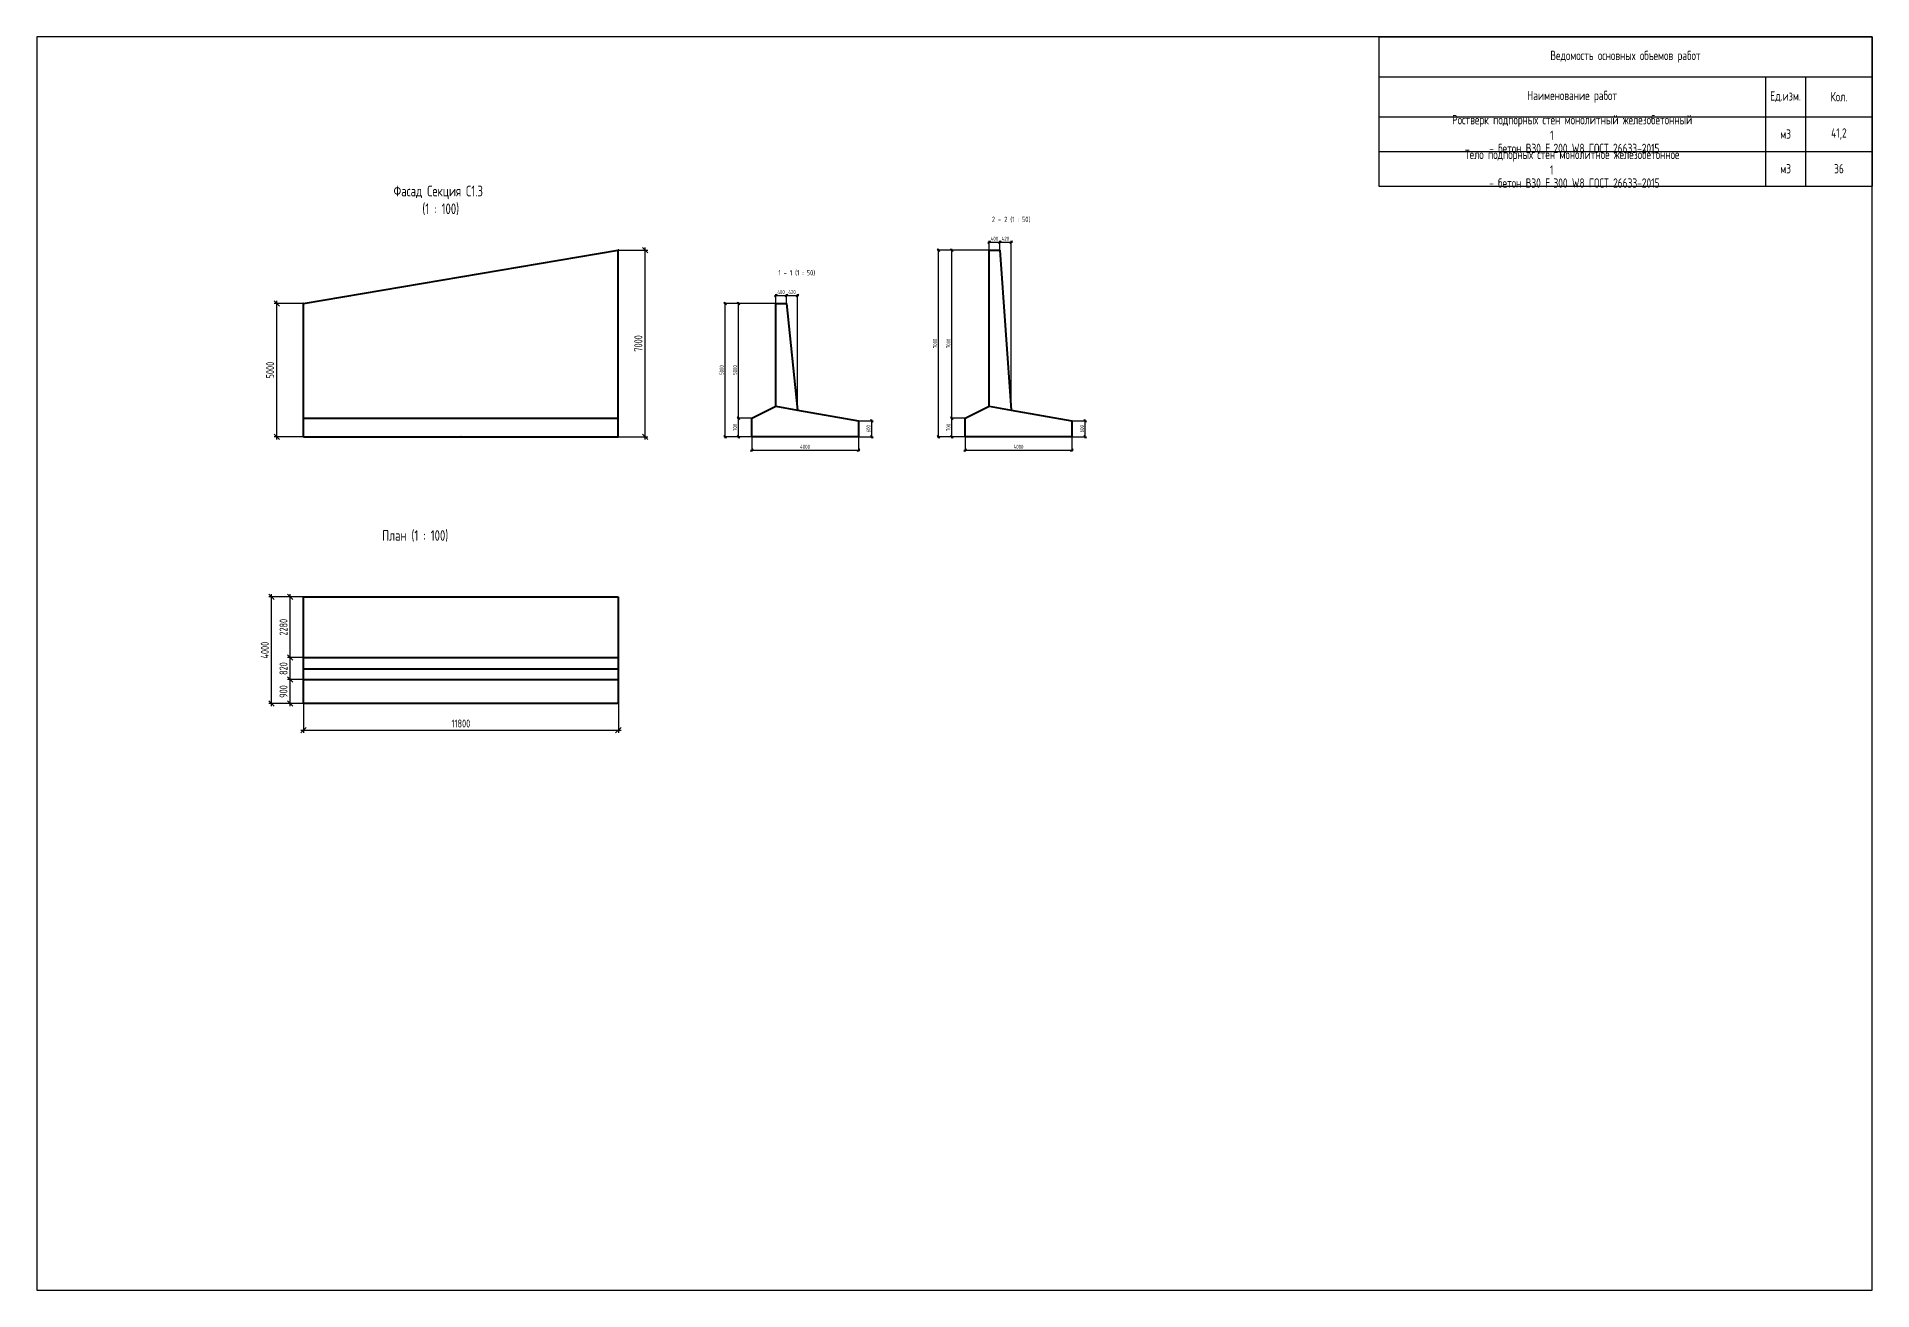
# Model space of a CAD drawing. Header units: millimetres. Extents: x -5073 to 941857, y -2035460 to 62336.
# Drawn here: x 873057 to 941857, y -31800 to 15200 of the extents above; entities that cross this region are included whole.
import ezdxf
from ezdxf.enums import TextEntityAlignment as Align

# ---------------------------------------------------------------- set-up
doc = ezdxf.new("R2010")
doc.units = ezdxf.units.MM
doc.layers.add('Contur', color=40, linetype='Continuous', lineweight=40)
doc.layers.add('Notes', color=1, linetype='Continuous', plot=False)
for name, color, linetype in [('Size', 142, 'Continuous'), ('T_Border', 9, 'Continuous'), ('Text_B', 11, 'Continuous')]:
    doc.layers.add(name, color=color, linetype=linetype)
doc.styles.add('RS 0.7', font='romans.shx', dxfattribs={"width": 0.7})
doc.styles.add('RS0.7', font='romans.shx', dxfattribs={"width": 0.7})
doc.dimstyles.new('LIN100', dxfattribs={"dimscale": 100, "dimtxt": 3, "dimasz": 2, "dimexe": 1, "dimexo": 0, "dimgap": 1, "dimtad": 1, "dimdec": 1, "dimrnd": 1, "dimzin": 9, "dimdsep": 46, "dimtxsty": 'RS0.7', "dimblk1": 'OBLIQUE', "dimblk2": 'OBLIQUE', "dimsah": 1, "dimcen": 2, "dimdle": 1, "dimclrd": 256, "dimclre": 256, "dimclrt": 7, "dimazin": 2, "dimtfac": 2.5, "dimtdec": 1, "dimtmove": 0, "dimatfit": 3, "dimfxl": 1, "dimtolj": 1, "dimtzin": 12, "dimlwd": -1, "dimlwe": -1, "dimarcsym": 0})
doc.dimstyles.new('LIN50', dxfattribs={"dimscale": 50, "dimtxt": 3, "dimasz": 2, "dimexe": 1, "dimexo": 0, "dimgap": 1, "dimtad": 1, "dimdec": 1, "dimrnd": 1, "dimzin": 9, "dimdsep": 46, "dimtxsty": 'RS0.7', "dimblk1": 'OBLIQUE', "dimblk2": 'OBLIQUE', "dimsah": 1, "dimcen": 2, "dimdle": 1, "dimclrd": 256, "dimclre": 256, "dimclrt": 7, "dimazin": 2, "dimtfac": 2.5, "dimtdec": 1, "dimtmove": 0, "dimatfit": 3, "dimfxl": 1, "dimtolj": 1, "dimtzin": 12, "dimlwd": -1, "dimlwe": -1, "dimarcsym": 0})

# ---------------------------------------------------------------- blocks, each defined once
blk = doc.blocks.new('_Oblique')
at = {"color": 0, "lineweight": -2}
blk.add_line((-0.5, -0.5), (0.5, 0.5), dxfattribs=at)
blk = doc.blocks.new('*D543')
at = {"layer": 'Defpoints', "color": 0, "transparency": 16777216}
for p in [(882057, 5200), (883057, 5200), (883057, 200)]:
    blk.add_point(p, dxfattribs=at)
at = {"layer": 'Size', "transparency": 16777216}
for p, q in [((883057, 5200), (881957, 5200)), ((882057, 100), (882057, 5300)), ((883057, 200), (881957, 200))]:
    blk.add_line(p, q, dxfattribs=at)
at = {"layer": 'Size', "transparency": 16777216, "xscale": 200, "yscale": 200, "zscale": 200}
for p, rotation in [((882057, 5200), 90), ((882057, 200), 270)]:
    blk.add_blockref('_Oblique', p, dxfattribs=dict(at, rotation=rotation))
at = {"layer": 'Size', "color": 7, "transparency": 16777216, "insert": (881807, 2700), "char_height": 300, "attachment_point": 5, "rotation": 90, "style": 'RS0.7'}
blk.add_mtext('\\A1;5000', dxfattribs=at)
blk = doc.blocks.new('*D544')
at = {"layer": 'Defpoints', "color": 0, "transparency": 16777216}
for p in [(894857, 7200), (895857, 7200), (894857, 200)]:
    blk.add_point(p, dxfattribs=at)
at = {"layer": 'Size', "transparency": 16777216}
for p, q in [((894857, 7200), (895957, 7200)), ((895857, 100), (895857, 7300)), ((894857, 200), (895957, 200))]:
    blk.add_line(p, q, dxfattribs=at)
at = {"layer": 'Size', "transparency": 16777216, "xscale": 200, "yscale": 200, "zscale": 200}
for p, rotation in [((895857, 7200), 90), ((895857, 200), 270)]:
    blk.add_blockref('_Oblique', p, dxfattribs=dict(at, rotation=rotation))
at = {"layer": 'Size', "color": 7, "transparency": 16777216, "insert": (895607, 3700), "char_height": 300, "attachment_point": 5, "rotation": 90, "style": 'RS0.7'}
blk.add_mtext('\\A1;7000', dxfattribs=at)
blk = doc.blocks.new('*D545')
at = {"layer": 'Defpoints', "color": 0, "transparency": 16777216}
for p in [(883057, -9800), (894857, -9800), (894857, -10800)]:
    blk.add_point(p, dxfattribs=at)
at = {"layer": 'Size', "transparency": 16777216}
for p, q in [((883057, -9800), (883057, -10900)), ((894857, -9800), (894857, -10900)), ((882957, -10800), (894957, -10800))]:
    blk.add_line(p, q, dxfattribs=at)
at = {"layer": 'Size', "transparency": 16777216, "xscale": 200, "yscale": 200, "zscale": 200, "rotation": 180}
blk.add_blockref('_Oblique', (883057, -10800), dxfattribs=at)
at = {"layer": 'Size', "transparency": 16777216, "xscale": 200, "yscale": 200, "zscale": 200}
blk.add_blockref('_Oblique', (894857, -10800), dxfattribs=at)
at = {"layer": 'Size', "color": 7, "transparency": 16777216, "insert": (888957, -10550), "char_height": 300, "attachment_point": 5, "style": 'RS0.7'}
blk.add_mtext('\\A1;11800', dxfattribs=at)
blk = doc.blocks.new('*D546')
at = {"layer": 'Defpoints', "color": 0, "transparency": 16777216}
for p in [(881857, -5800), (883057, -5800), (883057, -9800)]:
    blk.add_point(p, dxfattribs=at)
at = {"layer": 'Size', "transparency": 16777216}
for p, q in [((883057, -5800), (881757, -5800)), ((881857, -9900), (881857, -5700)), ((883057, -9800), (881757, -9800))]:
    blk.add_line(p, q, dxfattribs=at)
at = {"layer": 'Size', "transparency": 16777216, "xscale": 200, "yscale": 200, "zscale": 200}
for p, rotation in [((881857, -5800), 90), ((881857, -9800), 270)]:
    blk.add_blockref('_Oblique', p, dxfattribs=dict(at, rotation=rotation))
at = {"layer": 'Size', "color": 7, "transparency": 16777216, "insert": (881607, -7800), "char_height": 300, "attachment_point": 5, "rotation": 90, "style": 'RS0.7'}
blk.add_mtext('\\A1;4000', dxfattribs=at)
blk = doc.blocks.new('*D547')
at = {"layer": 'Defpoints', "color": 0, "transparency": 16777216}
for p in [(882557, -8900), (883057, -8900), (883057, -9800)]:
    blk.add_point(p, dxfattribs=at)
at = {"layer": 'Size', "transparency": 16777216}
for p, q in [((883057, -8900), (882457, -8900)), ((882557, -9900), (882557, -8800)), ((883057, -9800), (882457, -9800))]:
    blk.add_line(p, q, dxfattribs=at)
at = {"layer": 'Size', "transparency": 16777216, "xscale": 200, "yscale": 200, "zscale": 200}
for p, rotation in [((882557, -8900), 90), ((882557, -9800), 270)]:
    blk.add_blockref('_Oblique', p, dxfattribs=dict(at, rotation=rotation))
at = {"layer": 'Size', "color": 7, "transparency": 16777216, "insert": (882307, -9350), "char_height": 300, "attachment_point": 5, "rotation": 90, "style": 'RS0.7'}
blk.add_mtext('\\A1;900', dxfattribs=at)
blk = doc.blocks.new('*D548')
at = {"layer": 'Defpoints', "color": 0, "transparency": 16777216}
for p in [(882557, -8080), (883057, -8080), (883057, -8900)]:
    blk.add_point(p, dxfattribs=at)
at = {"layer": 'Size', "transparency": 16777216}
for p, q in [((883057, -8080), (882457, -8080)), ((882557, -9000), (882557, -7980)), ((883057, -8900), (882457, -8900))]:
    blk.add_line(p, q, dxfattribs=at)
at = {"layer": 'Size', "transparency": 16777216, "xscale": 200, "yscale": 200, "zscale": 200}
for p, rotation in [((882557, -8080), 90), ((882557, -8900), 270)]:
    blk.add_blockref('_Oblique', p, dxfattribs=dict(at, rotation=rotation))
at = {"layer": 'Size', "color": 7, "transparency": 16777216, "insert": (882307, -8490), "char_height": 300, "attachment_point": 5, "rotation": 90, "style": 'RS0.7'}
blk.add_mtext('\\A1;820', dxfattribs=at)
blk = doc.blocks.new('*D549')
at = {"layer": 'Defpoints', "color": 0, "transparency": 16777216}
for p in [(882557, -5800), (883057, -5800), (883057, -8080)]:
    blk.add_point(p, dxfattribs=at)
at = {"layer": 'Size', "transparency": 16777216}
for p, q in [((883057, -5800), (882457, -5800)), ((882557, -8180), (882557, -5700)), ((883057, -8080), (882457, -8080))]:
    blk.add_line(p, q, dxfattribs=at)
at = {"layer": 'Size', "transparency": 16777216, "xscale": 200, "yscale": 200, "zscale": 200}
for p, rotation in [((882557, -5800), 90), ((882557, -8080), 270)]:
    blk.add_blockref('_Oblique', p, dxfattribs=dict(at, rotation=rotation))
at = {"layer": 'Size', "color": 7, "transparency": 16777216, "insert": (882307, -6940), "char_height": 300, "attachment_point": 5, "rotation": 90, "style": 'RS0.7'}
blk.add_mtext('\\A1;2280', dxfattribs=at)
blk = doc.blocks.new('*D550')
at = {"layer": 'Defpoints', "color": 0, "transparency": 16777216}
for p in [(899357, 5200), (900757, 5200), (899857, 200)]:
    blk.add_point(p, dxfattribs=at)
at = {"layer": 'Size', "transparency": 16777216}
for p, q in [((900757, 5200), (899307, 5200)), ((899357, 150), (899357, 5250)), ((899857, 200), (899307, 200))]:
    blk.add_line(p, q, dxfattribs=at)
at = {"layer": 'Size', "transparency": 16777216, "xscale": 100, "yscale": 100, "zscale": 100}
for p, rotation in [((899357, 5200), 90), ((899357, 200), 270)]:
    blk.add_blockref('_Oblique', p, dxfattribs=dict(at, rotation=rotation))
at = {"layer": 'Size', "color": 7, "transparency": 16777216, "insert": (899232, 2700), "char_height": 150, "attachment_point": 5, "rotation": 90, "style": 'RS0.7'}
blk.add_mtext('\\A1;5000', dxfattribs=at)
blk = doc.blocks.new('*D551')
at = {"layer": 'Defpoints', "color": 0, "transparency": 16777216}
for p in [(899857, 200), (903857, 200), (903857, -300)]:
    blk.add_point(p, dxfattribs=at)
at = {"layer": 'Size', "transparency": 16777216}
for p, q in [((899857, 200), (899857, -350)), ((903857, 200), (903857, -350)), ((899807, -300), (903907, -300))]:
    blk.add_line(p, q, dxfattribs=at)
at = {"layer": 'Size', "transparency": 16777216, "xscale": 100, "yscale": 100, "zscale": 100, "rotation": 180}
blk.add_blockref('_Oblique', (899857, -300), dxfattribs=at)
at = {"layer": 'Size', "transparency": 16777216, "xscale": 100, "yscale": 100, "zscale": 100}
blk.add_blockref('_Oblique', (903857, -300), dxfattribs=at)
at = {"layer": 'Size', "color": 7, "transparency": 16777216, "insert": (901857, -175), "char_height": 150, "attachment_point": 5, "style": 'RS0.7'}
blk.add_mtext('\\A1;4000', dxfattribs=at)
blk = doc.blocks.new('*D552')
at = {"layer": 'Defpoints', "color": 0, "transparency": 16777216}
for p in [(907357, 7200), (908757, 7200), (907857, 200)]:
    blk.add_point(p, dxfattribs=at)
at = {"layer": 'Size', "transparency": 16777216}
for p, q in [((908757, 7200), (907307, 7200)), ((907357, 150), (907357, 7250)), ((907857, 200), (907307, 200))]:
    blk.add_line(p, q, dxfattribs=at)
at = {"layer": 'Size', "transparency": 16777216, "xscale": 100, "yscale": 100, "zscale": 100}
for p, rotation in [((907357, 7200), 90), ((907357, 200), 270)]:
    blk.add_blockref('_Oblique', p, dxfattribs=dict(at, rotation=rotation))
at = {"layer": 'Size', "color": 7, "transparency": 16777216, "insert": (907232, 3700), "char_height": 150, "attachment_point": 5, "rotation": 90, "style": 'RS0.7'}
blk.add_mtext('\\A1;7000', dxfattribs=at)
blk = doc.blocks.new('*D553')
at = {"layer": 'Defpoints', "color": 0, "transparency": 16777216}
for p in [(898857, 5200), (900757, 5200), (899857, 200)]:
    blk.add_point(p, dxfattribs=at)
at = {"layer": 'Size', "transparency": 16777216}
for p, q in [((900757, 5200), (898807, 5200)), ((898857, 150), (898857, 5250)), ((899857, 200), (898807, 200))]:
    blk.add_line(p, q, dxfattribs=at)
at = {"layer": 'Size', "transparency": 16777216, "xscale": 100, "yscale": 100, "zscale": 100}
for p, rotation in [((898857, 5200), 90), ((898857, 200), 270)]:
    blk.add_blockref('_Oblique', p, dxfattribs=dict(at, rotation=rotation))
at = {"layer": 'Size', "color": 7, "transparency": 16777216, "insert": (898732, 2700), "char_height": 150, "attachment_point": 5, "rotation": 90, "style": 'RS0.7'}
blk.add_mtext('\\A1;5000', dxfattribs=at)
blk = doc.blocks.new('*D554')
at = {"layer": 'Defpoints', "color": 0, "transparency": 16777216}
for p in [(899357, 900), (899857, 900), (899857, 200)]:
    blk.add_point(p, dxfattribs=at)
at = {"layer": 'Size', "transparency": 16777216}
for p, q in [((899857, 900), (899307, 900)), ((899357, 150), (899357, 950)), ((899857, 200), (899307, 200))]:
    blk.add_line(p, q, dxfattribs=at)
at = {"layer": 'Size', "transparency": 16777216, "xscale": 100, "yscale": 100, "zscale": 100}
for p, rotation in [((899357, 900), 90), ((899357, 200), 270)]:
    blk.add_blockref('_Oblique', p, dxfattribs=dict(at, rotation=rotation))
at = {"layer": 'Size', "color": 7, "transparency": 16777216, "insert": (899232, 550), "char_height": 150, "attachment_point": 5, "rotation": 90, "style": 'RS0.7'}
blk.add_mtext('\\A1;700', dxfattribs=at)
blk = doc.blocks.new('*D555')
at = {"layer": 'Defpoints', "color": 0, "transparency": 16777216}
for p in [(900757, 5200), (901157, 5500), (901157, 5200)]:
    blk.add_point(p, dxfattribs=at)
at = {"layer": 'Size', "transparency": 16777216}
for p, q in [((900757, 5200), (900757, 5550)), ((901157, 5200), (901157, 5550)), ((900707, 5500), (901207, 5500))]:
    blk.add_line(p, q, dxfattribs=at)
at = {"layer": 'Size', "transparency": 16777216, "xscale": 100, "yscale": 100, "zscale": 100, "rotation": 180}
blk.add_blockref('_Oblique', (900757, 5500), dxfattribs=at)
at = {"layer": 'Size', "transparency": 16777216, "xscale": 100, "yscale": 100, "zscale": 100}
blk.add_blockref('_Oblique', (901157, 5500), dxfattribs=at)
at = {"layer": 'Size', "color": 7, "transparency": 16777216, "insert": (900957, 5625), "char_height": 150, "attachment_point": 5, "style": 'RS0.7'}
blk.add_mtext('\\A1;400', dxfattribs=at)
blk = doc.blocks.new('*D556')
at = {"layer": 'Defpoints', "color": 0, "transparency": 16777216}
for p in [(901157, 5200), (901577, 5500), (901577, 1200)]:
    blk.add_point(p, dxfattribs=at)
at = {"layer": 'Size', "transparency": 16777216}
for p, q in [((901157, 5200), (901157, 5550)), ((901577, 1200), (901577, 5550)), ((901107, 5500), (901627, 5500))]:
    blk.add_line(p, q, dxfattribs=at)
at = {"layer": 'Size', "transparency": 16777216, "xscale": 100, "yscale": 100, "zscale": 100, "rotation": 180}
blk.add_blockref('_Oblique', (901157, 5500), dxfattribs=at)
at = {"layer": 'Size', "transparency": 16777216, "xscale": 100, "yscale": 100, "zscale": 100}
blk.add_blockref('_Oblique', (901577, 5500), dxfattribs=at)
at = {"layer": 'Size', "color": 7, "transparency": 16777216, "insert": (901367, 5625), "char_height": 150, "attachment_point": 5, "style": 'RS0.7'}
blk.add_mtext('\\A1;420', dxfattribs=at)
blk = doc.blocks.new('*D557')
at = {"layer": 'Defpoints', "color": 0, "transparency": 16777216}
for p in [(903857, 800), (904357, 800), (903857, 200)]:
    blk.add_point(p, dxfattribs=at)
at = {"layer": 'Size', "transparency": 16777216}
for p, q in [((903857, 800), (904407, 800)), ((904357, 150), (904357, 850)), ((903857, 200), (904407, 200))]:
    blk.add_line(p, q, dxfattribs=at)
at = {"layer": 'Size', "transparency": 16777216, "xscale": 100, "yscale": 100, "zscale": 100}
for p, rotation in [((904357, 800), 90), ((904357, 200), 270)]:
    blk.add_blockref('_Oblique', p, dxfattribs=dict(at, rotation=rotation))
at = {"layer": 'Size', "color": 7, "transparency": 16777216, "insert": (904232, 500), "char_height": 150, "attachment_point": 5, "rotation": 90, "style": 'RS0.7'}
blk.add_mtext('\\A1;600', dxfattribs=at)
blk = doc.blocks.new('*D558')
at = {"layer": 'Defpoints', "color": 0, "transparency": 16777216}
for p in [(906857, 7200), (908757, 7200), (907857, 200)]:
    blk.add_point(p, dxfattribs=at)
at = {"layer": 'Size', "transparency": 16777216}
for p, q in [((908757, 7200), (906807, 7200)), ((906857, 150), (906857, 7250)), ((907857, 200), (906807, 200))]:
    blk.add_line(p, q, dxfattribs=at)
at = {"layer": 'Size', "transparency": 16777216, "xscale": 100, "yscale": 100, "zscale": 100}
for p, rotation in [((906857, 7200), 90), ((906857, 200), 270)]:
    blk.add_blockref('_Oblique', p, dxfattribs=dict(at, rotation=rotation))
at = {"layer": 'Size', "color": 7, "transparency": 16777216, "insert": (906732, 3700), "char_height": 150, "attachment_point": 5, "rotation": 90, "style": 'RS0.7'}
blk.add_mtext('\\A1;7000', dxfattribs=at)
blk = doc.blocks.new('*D559')
at = {"layer": 'Defpoints', "color": 0, "transparency": 16777216}
for p in [(907357, 900), (907857, 900), (907857, 200)]:
    blk.add_point(p, dxfattribs=at)
at = {"layer": 'Size', "transparency": 16777216}
for p, q in [((907857, 900), (907307, 900)), ((907357, 150), (907357, 950)), ((907857, 200), (907307, 200))]:
    blk.add_line(p, q, dxfattribs=at)
at = {"layer": 'Size', "transparency": 16777216, "xscale": 100, "yscale": 100, "zscale": 100}
for p, rotation in [((907357, 900), 90), ((907357, 200), 270)]:
    blk.add_blockref('_Oblique', p, dxfattribs=dict(at, rotation=rotation))
at = {"layer": 'Size', "color": 7, "transparency": 16777216, "insert": (907232, 550), "char_height": 150, "attachment_point": 5, "rotation": 90, "style": 'RS0.7'}
blk.add_mtext('\\A1;700', dxfattribs=at)
blk = doc.blocks.new('*D560')
at = {"layer": 'Defpoints', "color": 0, "transparency": 16777216}
for p in [(907857, 200), (911857, 200), (911857, -300)]:
    blk.add_point(p, dxfattribs=at)
at = {"layer": 'Size', "transparency": 16777216}
for p, q in [((907857, 200), (907857, -350)), ((911857, 200), (911857, -350)), ((907807, -300), (911907, -300))]:
    blk.add_line(p, q, dxfattribs=at)
at = {"layer": 'Size', "transparency": 16777216, "xscale": 100, "yscale": 100, "zscale": 100, "rotation": 180}
blk.add_blockref('_Oblique', (907857, -300), dxfattribs=at)
at = {"layer": 'Size', "transparency": 16777216, "xscale": 100, "yscale": 100, "zscale": 100}
blk.add_blockref('_Oblique', (911857, -300), dxfattribs=at)
at = {"layer": 'Size', "color": 7, "transparency": 16777216, "insert": (909857, -175), "char_height": 150, "attachment_point": 5, "style": 'RS0.7'}
blk.add_mtext('\\A1;4000', dxfattribs=at)
blk = doc.blocks.new('*D561')
at = {"layer": 'Defpoints', "color": 0, "transparency": 16777216}
for p in [(908757, 7200), (909157, 7500), (909157, 7200)]:
    blk.add_point(p, dxfattribs=at)
at = {"layer": 'Size', "transparency": 16777216}
for p, q in [((908707, 7500), (909207, 7500)), ((908757, 7200), (908757, 7550)), ((909157, 7200), (909157, 7550))]:
    blk.add_line(p, q, dxfattribs=at)
at = {"layer": 'Size', "transparency": 16777216, "xscale": 100, "yscale": 100, "zscale": 100, "rotation": 180}
blk.add_blockref('_Oblique', (908757, 7500), dxfattribs=at)
at = {"layer": 'Size', "transparency": 16777216, "xscale": 100, "yscale": 100, "zscale": 100}
blk.add_blockref('_Oblique', (909157, 7500), dxfattribs=at)
at = {"layer": 'Size', "color": 7, "transparency": 16777216, "insert": (908957, 7625), "char_height": 150, "attachment_point": 5, "style": 'RS0.7'}
blk.add_mtext('\\A1;400', dxfattribs=at)
blk = doc.blocks.new('*D562')
at = {"layer": 'Defpoints', "color": 0, "transparency": 16777216}
for p in [(909157, 7200), (909577, 7500), (909577, 1200)]:
    blk.add_point(p, dxfattribs=at)
at = {"layer": 'Size', "transparency": 16777216}
for p, q in [((909107, 7500), (909627, 7500)), ((909157, 7200), (909157, 7550)), ((909577, 1200), (909577, 7550))]:
    blk.add_line(p, q, dxfattribs=at)
at = {"layer": 'Size', "transparency": 16777216, "xscale": 100, "yscale": 100, "zscale": 100, "rotation": 180}
blk.add_blockref('_Oblique', (909157, 7500), dxfattribs=at)
at = {"layer": 'Size', "transparency": 16777216, "xscale": 100, "yscale": 100, "zscale": 100}
blk.add_blockref('_Oblique', (909577, 7500), dxfattribs=at)
at = {"layer": 'Size', "color": 7, "transparency": 16777216, "insert": (909367, 7625), "char_height": 150, "attachment_point": 5, "style": 'RS0.7'}
blk.add_mtext('\\A1;420', dxfattribs=at)
blk = doc.blocks.new('*D563')
at = {"layer": 'Defpoints', "color": 0, "transparency": 16777216}
for p in [(911857, 800), (912357, 800), (911857, 200)]:
    blk.add_point(p, dxfattribs=at)
at = {"layer": 'Size', "transparency": 16777216}
for p, q in [((911857, 800), (912407, 800)), ((912357, 150), (912357, 850)), ((911857, 200), (912407, 200))]:
    blk.add_line(p, q, dxfattribs=at)
at = {"layer": 'Size', "transparency": 16777216, "xscale": 100, "yscale": 100, "zscale": 100}
for p, rotation in [((912357, 800), 90), ((912357, 200), 270)]:
    blk.add_blockref('_Oblique', p, dxfattribs=dict(at, rotation=rotation))
at = {"layer": 'Size', "color": 7, "transparency": 16777216, "insert": (912232, 500), "char_height": 150, "attachment_point": 5, "rotation": 90, "style": 'RS0.7'}
blk.add_mtext('\\A1;600', dxfattribs=at)
blk = doc.blocks.new('Otmetka')
at = {"lineweight": 25}
for p, q in [((0, 0), (-10, 0)), ((0, 5), (0, 0)), ((15, 5), (0, 5)), ((0, 0), (5, 0))]:
    blk.add_line(p, q, dxfattribs=at)
blk.add_lwpolyline([(-3, 3), (0, 0), (3, 3)], dxfattribs=at)
at = {"color": 7, "style": 'RS 0.7', "width": 0.7}
blk.add_attdef('+ОТМЕТКА', (2, 7), '', height=3, dxfattribs=at)
at = {"color": 7, "style": 'RS 0.7', "width": 0.7, "flags": 8}
blk.add_attdef('ПРИМЕЧАНИЕ', text='', height=3, dxfattribs=at).set_placement((2, 4), align=Align.TOP_LEFT)
blk = doc.blocks.new('*T564')
at = {"layer": 'T_Border', "color": 0, "linetype": 'ByBlock', "lineweight": -2, "transparency": 16777216}
for p, q in [((0, 0), (18500, 0)), ((0, 0), (0, -5600)), ((18500, 0), (18500, -5600)), ((0, -1500), (18500, -1500)), ((14500, -1500), (14500, -5600)), ((16000, -1500), (16000, -5600)), ((0, -3000), (18500, -3000)), ((0, -4300), (18500, -4300)), ((0, -5600), (18500, -5600))]:
    blk.add_line(p, q, dxfattribs=at)
at = {"layer": 'T_Border', "color": 0, "transparency": 16777216, "char_height": 350, "attachment_point": 5, "style": 'RS0.7'}
for s, insert, width in [('Ведомость основных объемов работ', (9250, -750), 18497), ('Наименование работ', (7250, -2250), 14497), ('Ед.изм.', (15250, -2250), 1497), ('Кол.', (17250, -2250), 2497), ('Ростверк подпорных стен монолитный железобетонный ^J - бетон В30 F{\\S1^ ;}200 W8 ГОСТ 26633-2015', (7250, -3650), 14497), ('41,2', (17250, -3650), 2497), ('м3', (15250, -3650), 1497), ('Тело подпорных стен монолитное железобетонное ^J - бетон В30 F{\\S1^ ;}300 W8 ГОСТ 26633-2015', (7250, -4950), 14497), ('м3', (15250, -4950), 1497), ('36', (17250, -4950), 2497)]:
    blk.add_mtext(s, dxfattribs=dict(at, insert=insert, width=width))

msp = doc.modelspace()

# ---------------------------------------------------------------- linework, layer by layer
at = {"layer": 'Contur'}
for p, q in [((883056.97, 5200), (894856.97, 7200)), ((894856.97, 200), (894856.97, 7200)), ((908756.97, 1345), (908756.97, 7200)), ((908756.97, 7200), (909156.97, 7200)), ((909156.97, 7200), (909576.97, 1200)), ((883056.97, 200), (883056.97, 5200)), ((900756.97, 1345), (900756.97, 5200)), ((900756.97, 5200), (901156.97, 5200)), ((901156.97, 5200), (901576.97, 1200)), ((883056.97, 900), (894856.97, 900)), ((899856.97, 900), (900756.97, 1345)), ((899856.97, 200), (899856.97, 900)), ((900756.97, 1345), (901576.97, 1200)), ((901576.97, 1200), (903856.97, 800)), ((903856.97, 800), (903856.97, 200)), ((907856.97, 900), (908756.97, 1345)), ((907856.97, 200), (907856.97, 900)), ((908756.97, 1345), (909576.97, 1200)), ((909576.97, 1200), (911856.97, 800)), ((911856.97, 800), (911856.97, 200)), ((883056.97, 200), (894856.97, 200)), ((903856.97, 200), (899856.97, 200)), ((911856.97, 200), (907856.97, 200)), ((883056.97, -9800), (883056.97, -5800)), ((883056.97, -5800), (894856.97, -5800)), ((894856.97, -5800), (894856.97, -9800)), ((883056.97, -8080), (894856.97, -8080)), ((883056.97, -8500), (894856.97, -8500)), ((883056.97, -8900), (894856.97, -8900)), ((894856.97, -9800), (883056.97, -9800))]:
    msp.add_line(p, q, dxfattribs=at)
at = {"layer": 'Notes'}
for p, q in [((941856.97, 15200), (873056.97, 15200)), ((873056.97, 15200), (873056.97, -31800)), ((941856.97, -31800), (941856.97, 15200)), ((873056.97, -31800), (941856.97, -31800))]:
    msp.add_line(p, q, dxfattribs=at)

# ---------------------------------------------------------------- block references
msp.add_blockref('*T564', (923356.97, 15200))
at = {"layer": 'Size'}
for p, values in [((894856.97, 7200), {'+ОТМЕТКА': '7.200'}), ((883056.97, 5200), {'+ОТМЕТКА': '5.200'}), ((888956.97, 200), {'+ОТМЕТКА': '0.200'})]:
    msp.add_blockref('Otmetka', p, dxfattribs=at).add_auto_attribs(values)

# ---------------------------------------------------------------- texts
at = {"layer": 'Text_B', "style": 'RS0.7'}
for s, insert, char_height, attachment_point in [('Фасад Секция С1.3^J (1 : 100)', (888106.97, 9061.9), 400, 5), ('2 - 2 (1 : 50)', (908856.97, 8450), 200, 1), ('1 - 1 (1 : 50)', (900856.97, 6450), 200, 1), ('План (1 : 100)', (886006.97, -3300), 400, 1)]:
    msp.add_mtext(s, dxfattribs=dict(at, insert=insert, char_height=char_height, attachment_point=attachment_point))

# ---------------------------------------------------------------- dimensions: what is measured, and where the dimension line sits
at = {"layer": 'Size'}
for base, p1, p2, angle, dimstyle, picture, middle in [((909156.97, 7500), (908756.97, 7200), (909156.97, 7200), 180, 'LIN50', '*D561', (908956.97, 7625)), ((909576.97, 7500), (909156.97, 7200), (909576.97, 1200), 180, 'LIN50', '*D562', (909366.97, 7625)), ((895856.97, 7200), (894856.97, 200), (894856.97, 7200), 270, 'LIN100', '*D544', (895606.97, 3700)), ((906856.97, 7200), (907856.97, 200), (908756.97, 7200), 90, 'LIN50', '*D558', (906731.97, 3700)), ((907356.97, 7200), (907856.97, 200), (908756.97, 7200), 90, 'LIN50', '*D552', (907231.97, 3700)), ((901156.97, 5500), (900756.97, 5200), (901156.97, 5200), 180, 'LIN50', '*D555', (900956.97, 5625)), ((901576.97, 5500), (901156.97, 5200), (901576.97, 1200), 180, 'LIN50', '*D556', (901366.97, 5625)), ((882056.97, 5200), (883056.97, 200), (883056.97, 5200), 90, 'LIN100', '*D543', (881806.97, 2700)), ((898856.97, 5200), (899856.97, 200), (900756.97, 5200), 90, 'LIN50', '*D553', (898731.97, 2700)), ((899356.97, 5200), (899856.97, 200), (900756.97, 5200), 90, 'LIN50', '*D550', (899231.97, 2700)), ((899356.97, 900), (899856.97, 200), (899856.97, 900), 90, 'LIN50', '*D554', (899231.97, 550)), ((904356.97, 800), (903856.97, 200), (903856.97, 800), 270, 'LIN50', '*D557', (904231.97, 500)), ((907356.97, 900), (907856.97, 200), (907856.97, 900), 90, 'LIN50', '*D559', (907231.97, 550)), ((912356.97, 800), (911856.97, 200), (911856.97, 800), 270, 'LIN50', '*D563', (912231.97, 500)), ((881856.97, -5800), (883056.97, -9800), (883056.97, -5800), 90, 'LIN100', '*D546', (881606.97, -7800)), ((882556.97, -5800), (883056.97, -8080), (883056.97, -5800), 90, 'LIN100', '*D549', (882306.97, -6940)), ((882556.97, -8080), (883056.97, -8900), (883056.97, -8080), 90, 'LIN100', '*D548', (882306.97, -8490)), ((882556.97, -8900), (883056.97, -9800), (883056.97, -8900), 90, 'LIN100', '*D547', (882306.97, -9350))]:
    dim = msp.add_linear_dim(base=base, p1=p1, p2=p2, angle=angle, dimstyle=dimstyle, dxfattribs=at)
    dim.commit()
    dim.dimension.update_dxf_attribs({"geometry": picture, "text_midpoint": middle})
for base, p1, p2, dimstyle, picture, middle in [((903856.97, -300), (899856.97, 200), (903856.97, 200), 'LIN50', '*D551', (901856.97, -175)), ((911856.97, -300), (907856.97, 200), (911856.97, 200), 'LIN50', '*D560', (909856.97, -175)), ((894856.97, -10800), (883056.97, -9800), (894856.97, -9800), 'LIN100', '*D545', (888956.97, -10550))]:
    dim = msp.add_linear_dim(base=base, p1=p1, p2=p2, dimstyle=dimstyle, dxfattribs=at)
    dim.commit()
    dim.dimension.update_dxf_attribs({"geometry": picture, "text_midpoint": middle})

doc.saveas('drawing.dxf')
